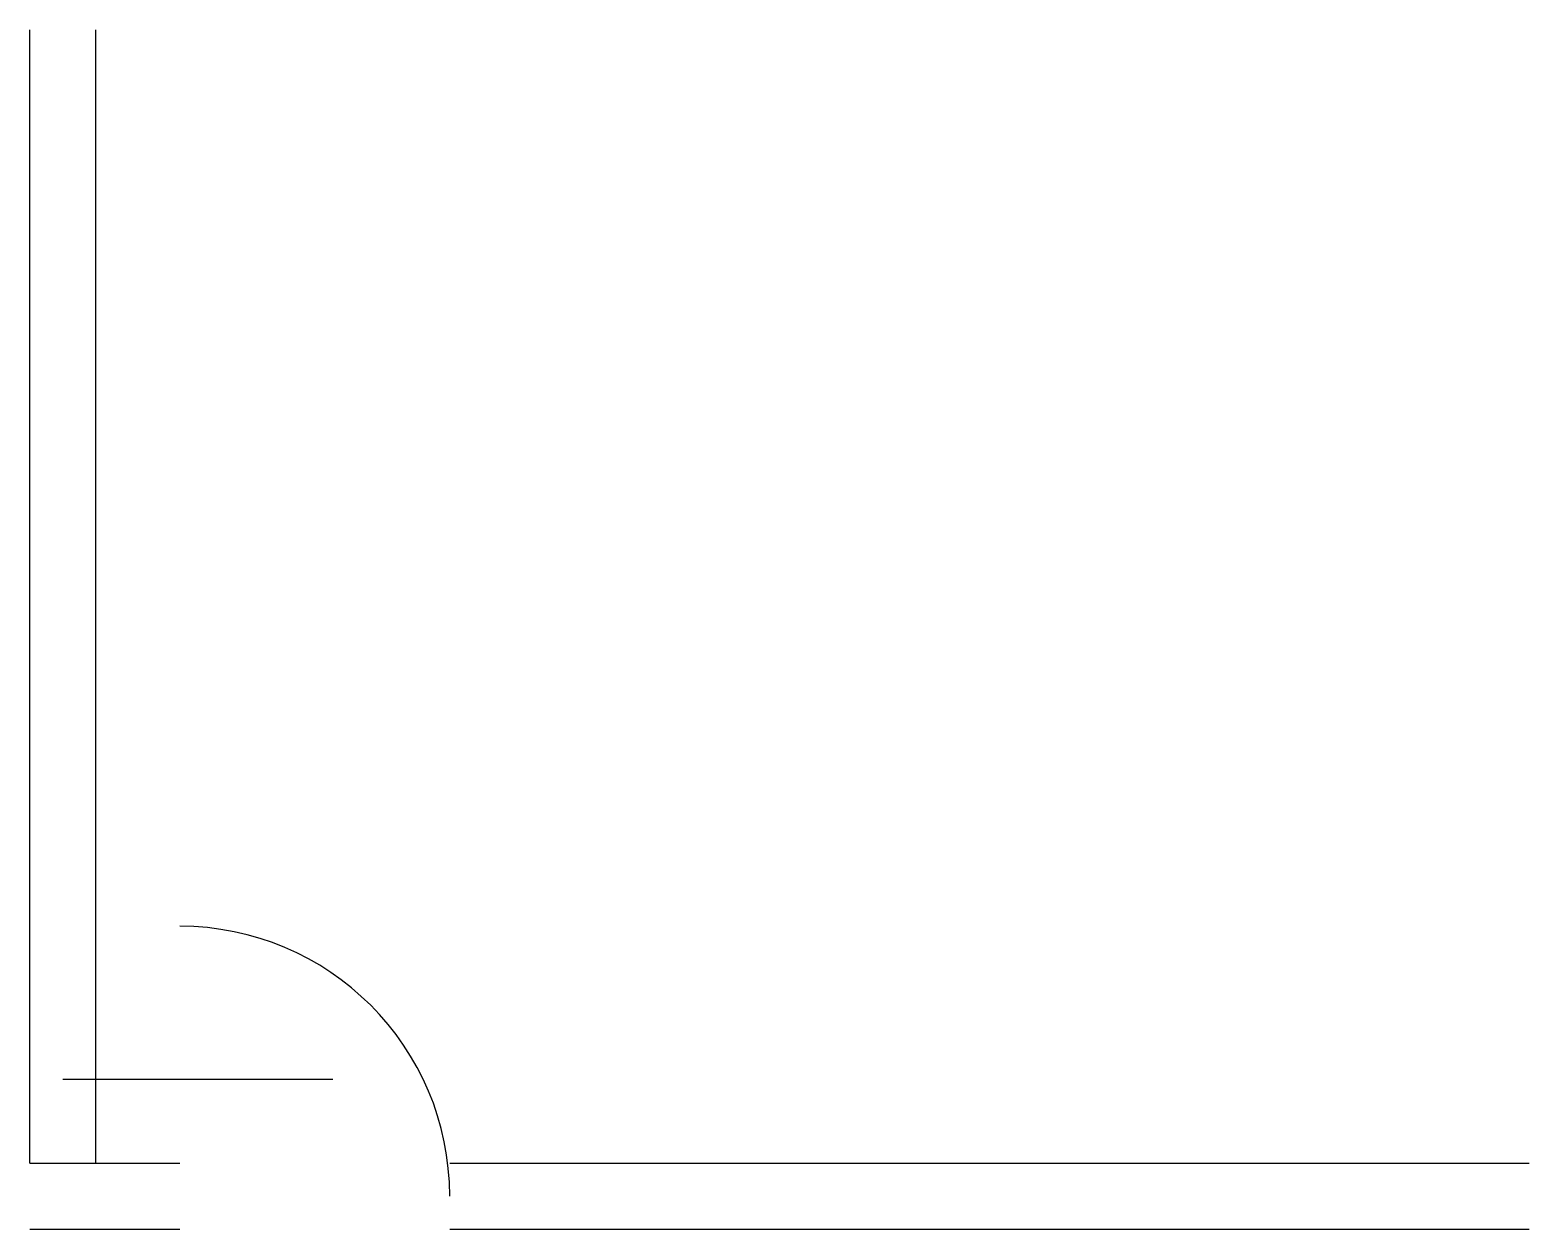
# Model space of a CAD drawing. Header units: millimetres. Extents: x 0 to 5000, y 0 to 4000.
import ezdxf

# ---------------------------------------------------------------- set-up
doc = ezdxf.new("R2010")
doc.units = ezdxf.units.MM
doc.layers.add('CUA', color=7, linetype='Continuous')
doc.layers.add('TUONG', color=7, linetype='Continuous')

# ---------------------------------------------------------------- blocks, each defined once
blk = doc.blocks.new('D1')
blk.add_line((0, 0), (900, 0))

msp = doc.modelspace()

# ---------------------------------------------------------------- linework, layer by layer
at = {"layer": 'CUA'}
msp.add_arc((500, 110), 900, 0, 90, dxfattribs=at)
at = {"layer": 'TUONG'}
for p, q in [((0, 220), (0, 4000)), ((220, 220), (220, 4000)), ((0, 220), (500, 220)), ((1400, 220), (5000, 220)), ((0, 0), (500, 0)), ((1400, 0), (5000, 0))]:
    msp.add_line(p, q, dxfattribs=at)

# ---------------------------------------------------------------- block references
at = {"layer": 'CUA'}
msp.add_blockref('D1', (110, 500), dxfattribs=at)

doc.saveas('drawing.dxf')
